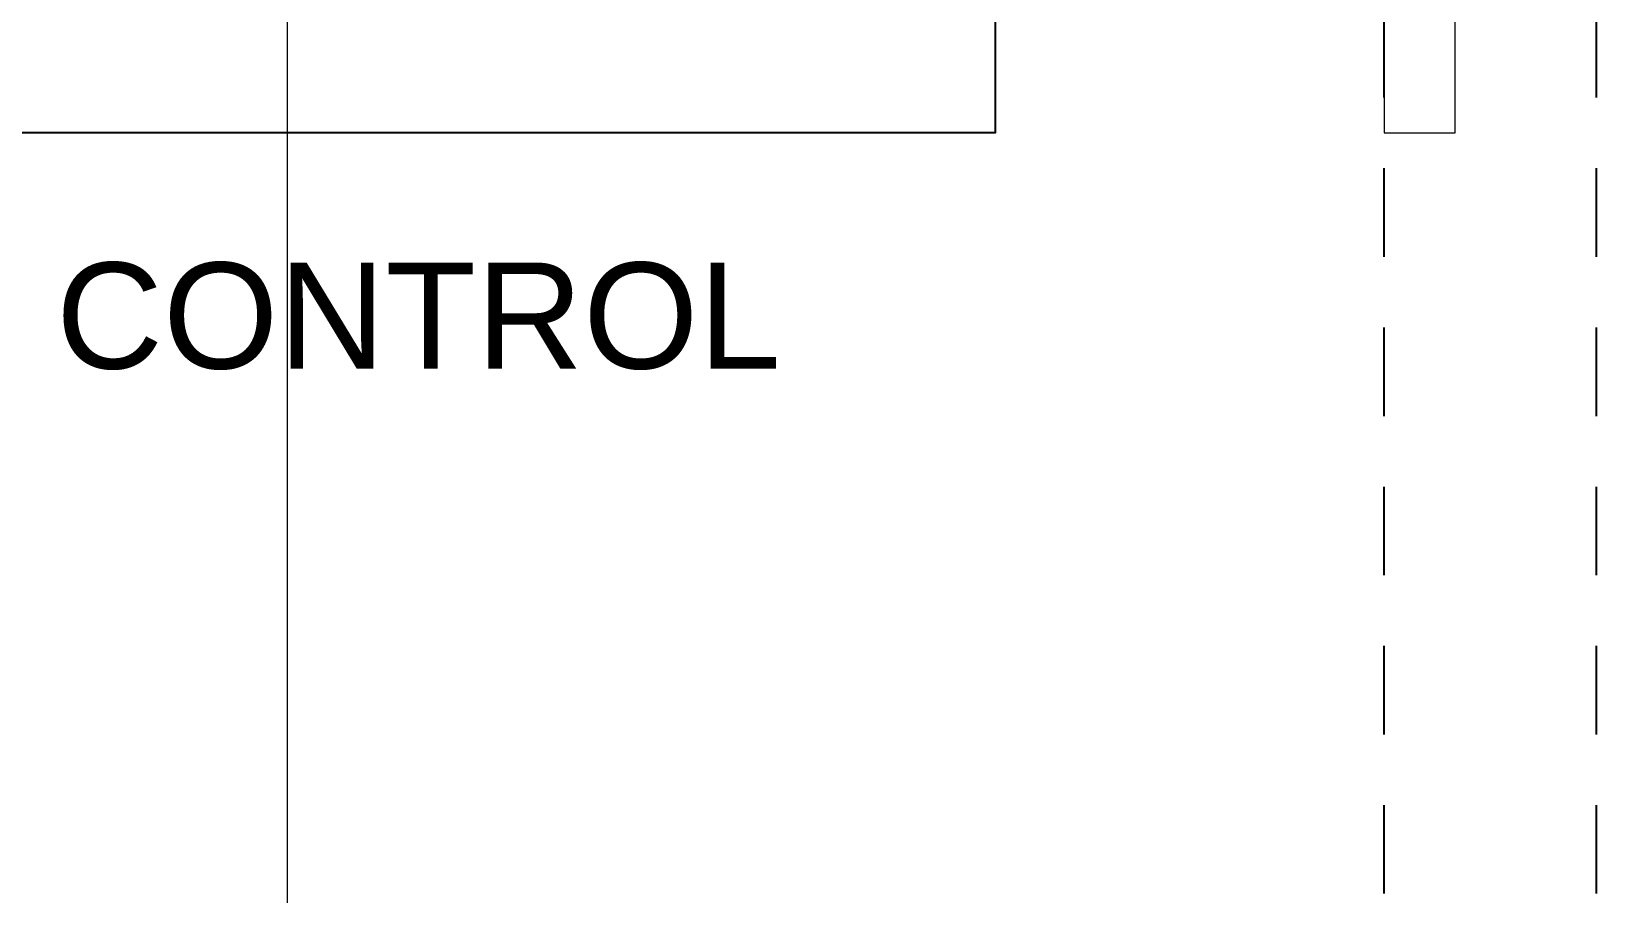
# Model space of a CAD drawing. Header units: metres. Extents: x -22 to 564, y 0 to 143.
# Drawn here: x 295.477 to 297.689, y 46.075 to 47.294 of the extents above; entities that cross this region are included whole.
import ezdxf

# ---------------------------------------------------------------- set-up
doc = ezdxf.new("R2010")
doc.units = ezdxf.units.M
doc.linetypes.add('EJES630', pattern=[6.3, 5.5, -0.4, 0, -0.4])
doc.linetypes.add('XREF 3N NEURO-ONCOLOGIA$0$HIDDEN2', pattern=[0.1875, 0.125, -0.0625])
doc.layers.add('EJES', color=11, linetype='EJES630', lineweight=0)
doc.layers.add('XREF 3N NEURO-ONCOLOGIA$0$MUROS DE TABLAROCA', color=150, linetype='Continuous', lineweight=13)
for name, color, linetype in [('TEXTO', 7, 'Continuous'), ('XREF 3N NEURO-ONCOLOGIA$0$MOBILIARIO FIJO', 40, 'Continuous'), ('XREF 3N NEURO-ONCOLOGIA$0$PROYECCION', 8, 'XREF 3N NEURO-ONCOLOGIA$0$HIDDEN2')]:
    doc.layers.add(name, color=color, linetype=linetype)
doc.styles.add('100 SUBTITULOS 30', font='arial.ttf', dxfattribs={"height": 0.3})

# ---------------------------------------------------------------- blocks, each defined once
blk = doc.blocks.new('XREF 3N NEURO-ONCOLOGIA')
at = {"layer": 'XREF 3N NEURO-ONCOLOGIA$0$MOBILIARIO FIJO'}
blk.add_lwpolyline([(14.883, 41.8901), (15.633, 41.8901), (15.633, 40.3901), (14.883, 40.3901)], close=True, dxfattribs=at)
at = {"layer": 'XREF 3N NEURO-ONCOLOGIA$0$MUROS DE TABLAROCA'}
blk.add_lwpolyline([(16.458, 39.8401), (14.883, 39.8401), (14.883, 39.7401), (16.458, 39.7401)], dxfattribs=at)
at = {"layer": 'XREF 3N NEURO-ONCOLOGIA$0$PROYECCION'}
for p, q in [((13.808, 39.8401), (16.458, 39.8401, 0)), ((13.808, 39.5401), (17.108, 39.5401))]:
    blk.add_line(p, q, dxfattribs=at)

msp = doc.modelspace()

# ---------------------------------------------------------------- block references
at = {"rotation": 90}
msp.add_blockref('XREF 3N NEURO-ONCOLOGIA', (337.2286, 32.2671), dxfattribs=at)

# ---------------------------------------------------------------- next in the draw order: linework, layer by layer
at = {"layer": 'EJES'}
msp.add_line((295.8386, 33.1628), (295.8386, 58.5478), dxfattribs=at)

# ---------------------------------------------------------------- next in the draw order: texts
at = {"layer": 'TEXTO', "insert": (295.5116, 46.967, 0), "char_height": 0.15, "width": 2.425072, "attachment_point": 1, "style": '100 SUBTITULOS 30'}
msp.add_mtext('CONTROL', dxfattribs=at)

doc.saveas('drawing.dxf')
